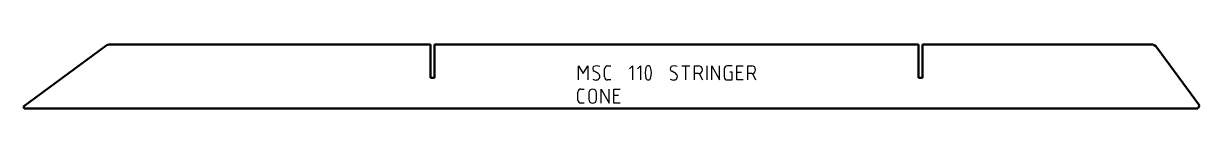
# Model space of a CAD drawing. Header units: millimetres. Extents: x 0 to 916, y 0 to 50.
import ezdxf

# ---------------------------------------------------------------- set-up
doc = ezdxf.new("R2010")
doc.units = ezdxf.units.MM
doc.layers.add('IV_MARK_SURFACE', color=2, linetype='Continuous', lineweight=25)
doc.layers.add('IV_OUTER_PROFILE', color=7, linetype='Continuous', lineweight=50)

msp = doc.modelspace()

# ---------------------------------------------------------------- linework, layer by layer
at = {"layer": 'IV_MARK_SURFACE'}
for p, q in [((432.28, 22.33), (432.28, 33.31)), ((432.28, 33.31), (435.94, 27.21)), ((435.94, 27.21), (439.6, 33.31)), ((439.6, 33.31), (439.6, 22.33)), ((447.53, 27.21), (444.48, 29.04)), ((452.41, 24.77), (452.41, 30.87)), ((454.85, 33.31), (457.29, 33.31)), ((471.93, 30.87), (474.37, 33.31)), ((474.37, 33.31), (474.37, 22.33)), ((478.03, 30.87), (480.47, 33.31)), ((480.47, 33.31), (480.47, 22.33)), ((507.92, 27.21), (504.87, 29.04)), ((512.8, 33.31), (515.85, 33.31)), ((515.85, 22.33), (515.85, 33.31)), ((515.85, 33.31), (518.9, 33.31)), ((522.56, 27.21), (522.56, 33.31)), ((522.56, 33.31), (525.61, 33.31)), ((532.32, 22.33), (532.32, 33.31)), ((535.98, 22.33), (535.98, 33.31)), ((535.98, 33.31), (542.08, 22.33)), ((542.08, 22.33), (542.08, 33.31)), ((545.74, 30.87), (545.74, 24.77)), ((551.84, 33.31), (548.18, 33.31)), ((551.84, 28.43), (550.01, 28.43)), ((551.84, 22.33), (551.84, 28.43)), ((555.5, 28.43), (555.5, 33.31)), ((555.5, 33.31), (560.38, 33.31)), ((555.5, 22.33), (555.5, 28.43)), ((555.5, 28.43), (559.16, 28.43)), ((564.04, 27.21), (564.04, 33.31)), ((564.04, 33.31), (567.09, 33.31)), ((457.29, 22.33), (454.85, 22.33)), ((525.61, 27.21), (522.56, 27.21)), ((522.56, 22.33), (522.56, 27.21)), ((526.22, 27.21), (528.66, 22.33)), ((548.18, 22.33), (551.84, 22.33)), ((560.38, 22.33), (555.5, 22.33)), ((567.09, 27.21), (564.04, 27.21)), ((564.04, 22.33), (564.04, 27.21)), ((567.7, 27.21), (570.14, 22.33)), ((431.67, 6.7), (431.67, 12.8)), ((434.11, 15.24), (436.55, 15.24)), ((440.21, 12.19), (440.21, 7.31)), ((446.31, 7.31), (446.31, 12.19)), ((449.97, 4.26), (449.97, 15.24)), ((449.97, 15.24), (456.07, 4.26)), ((456.07, 4.26), (456.07, 15.24)), ((459.73, 10.36), (459.73, 15.24)), ((459.73, 15.24), (464.61, 15.24)), ((459.73, 4.26), (459.73, 10.36)), ((459.73, 10.36), (463.39, 10.36)), ((436.55, 4.26), (434.11, 4.26)), ((464.61, 4.26), (459.73, 4.26))]:
    msp.add_line(p, q, dxfattribs=at)
for centre, radius, start, end in [((445.72, 31.12), 2.43, 139.62628, 239.29837), ((446.31, 28.16), 5.15, 61.71531, 118.28469), ((454.85, 30.87), 2.44, 90, 180), ((499.51, 27.82), 15.37, 163.86614, 196.13386), ((486.57, 31.33), 1.98, 22.4119, 157.5881), ((473.64, 27.82), 15.37, 343.86614, 16.13386), ((506.11, 31.12), 2.43, 139.62628, 239.29837), ((506.7, 28.16), 5.15, 61.71531, 118.28469), ((525.61, 30.26), 3.05, 270, 90), ((548.18, 30.87), 2.44, 90, 180), ((567.09, 30.26), 3.05, 270, 90), ((445.53, 26.35), 4.1, 236.41745, 280.96269), ((446.21, 24.95), 2.62, 272.36847, 59.55905), ((454.85, 24.77), 2.44, 180, 270), ((486.57, 24.32), 1.99, 203.03732, 336.96268), ((505.92, 26.35), 4.1, 236.41745, 280.96269), ((506.6, 24.95), 2.62, 272.36847, 59.55905), ((548.18, 24.77), 2.44, 180, 270), ((434.11, 12.8), 2.44, 90, 180), ((443.26, 12.19), 3.05, 0, 180), ((434.11, 6.7), 2.44, 180, 270), ((443.26, 7.31), 3.05, 180, 0)]:
    msp.add_arc(centre, radius, start, end, dxfattribs=at)
at = {"layer": 'IV_OUTER_PROFILE'}
for p, q in [((0, 1.78), (64.06, 48.84)), ((67.62, 50), (317.04, 50)), ((317.04, 24), (317.04, 50)), ((320.04, 50), (320.04, 24)), ((320.04, 50), (697.04, 50)), ((697.04, 24), (697.04, 50)), ((700.04, 50), (877.82, 50)), ((700.04, 50), (700.04, 24)), ((882.65, 47.55), (915.81, 2.42)), ((320.04, 24), (317.04, 24)), ((700.04, 24), (697.04, 24)), ((0.58, 0), (0, 1.78)), ((914.58, 0), (0.58, 0)), ((915.81, 2.42), (914.58, 0))]:
    msp.add_line(p, q, dxfattribs=at)
for centre, start, end in [((67.62, 44), 90, 126.3), ((877.82, 44), 36.3, 90)]:
    msp.add_arc(centre, 6, start, end, dxfattribs=at)

doc.saveas('drawing.dxf')
